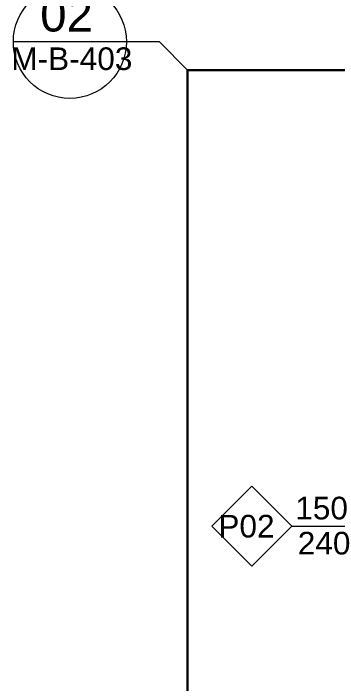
# Model space of a CAD drawing. Extents: x -1073 to 35213, y -1180 to 6950.
# Drawn here: x 16636.8 to 16780.2, y 1881.6 to 2177.5 of the extents above; entities that cross this region are included whole.
import ezdxf
from ezdxf.enums import TextEntityAlignment as Align

# ---------------------------------------------------------------- set-up
doc = ezdxf.new("R2010")
doc.units = 0
doc.header["$LTSCALE"] = 25
doc.linetypes.add('HIDDEN2', pattern=[4.7625, 3.175, -1.5875])
doc.layers.get('0').update_dxf_attribs({"color": 9, "lineweight": 9})
doc.layers.add('21', color=9, linetype='Continuous', lineweight=9)
doc.layers.add('22', color=8, linetype='Continuous', lineweight=9)
doc.styles.add('Arial', font='arial.ttf', dxfattribs={"height": 2.5})

# ---------------------------------------------------------------- blocks, each defined once
blk = doc.blocks.new('0_detailbox1')
blk.add_lwpolyline([(10.411, -2.5), (7.911, 0), (-5, 0)])
blk.add_circle((0, 0), 5)
at = {"style": 'Arial'}
blk.add_attdef('DETAYADI', text='', height=3, dxfattribs=at).set_placement((0, 0), align=Align.BOTTOM_CENTER)
blk.add_attdef('PAFTAADI', text='', height=2, dxfattribs=at).set_placement((0, -0.5), align=Align.TOP_CENTER)
blk = doc.blocks.new('0_windowno')
for points in [[(0, 3.536), (-3.536, 0), (0, -3.536), (3.536, 0), (0, 3.536)], [(3.536, 0), (11.536, 0)]]:
    blk.add_lwpolyline(points)
at = {"style": 'Arial'}
blk.add_attdef('GENISLIK', text='', height=2, dxfattribs=at).set_placement((4.036, 0), align=Align.BOTTOM_LEFT)
blk.add_attdef('PENCERENO', text='', height=2, dxfattribs=at).set_placement((0, 0), align=Align.MIDDLE_CENTER)
blk.add_attdef('YUKSEKLIK', text='', height=2, dxfattribs=at).set_placement((4.036, -0.5), align=Align.TOP_LEFT)

msp = doc.modelspace()

# ---------------------------------------------------------------- linework, layer by layer
at = {"layer": '21', "linetype": 'HIDDEN2', "ltscale": 0.1, "const_width": 1}
msp.add_lwpolyline([(16932.84, 1702.5), (16713.84, 1702.5), (16713.84, 2152.5), (16932.84, 2152.5)], close=True, dxfattribs=at)

# ---------------------------------------------------------------- block references
at = {"layer": '21'}
ref = msp.add_blockref('0_detailbox1', (16661.78, 2165), dxfattribs=dict(at, xscale=5, yscale=5, zscale=5))
ref.add_attrib('DETAYADI', '02', dxfattribs={"layer": '0', "height": 15, "style": 'Arial'}).set_placement((16660.3, 2165), align=Align.BOTTOM_CENTER)
ref.add_attrib('PAFTAADI', 'M-B-403', dxfattribs={"layer": '0', "height": 10, "style": 'Arial'}).set_placement((16662.64, 2162.5), align=Align.TOP_CENTER)
at = {"layer": '22'}
ref = msp.add_blockref('0_windowno', (16742.2, 1951.14), dxfattribs=dict(at, xscale=5, yscale=5, zscale=5))
ref.add_attrib('PENCERENO', 'P02', dxfattribs={"layer": '0', "height": 10, "style": 'Arial'}).set_placement((16739.87, 1951.14), align=Align.MIDDLE_CENTER)
ref.add_attrib('GENISLIK', '150', dxfattribs={"layer": '0', "height": 10, "style": 'Arial'}).set_placement((16761.44, 1951.14), align=Align.BOTTOM_LEFT)
ref.add_attrib('YUKSEKLIK', '240', dxfattribs={"layer": '0', "height": 10, "style": 'Arial'}).set_placement((16762.55, 1948.64), align=Align.TOP_LEFT)

doc.saveas('drawing.dxf')
